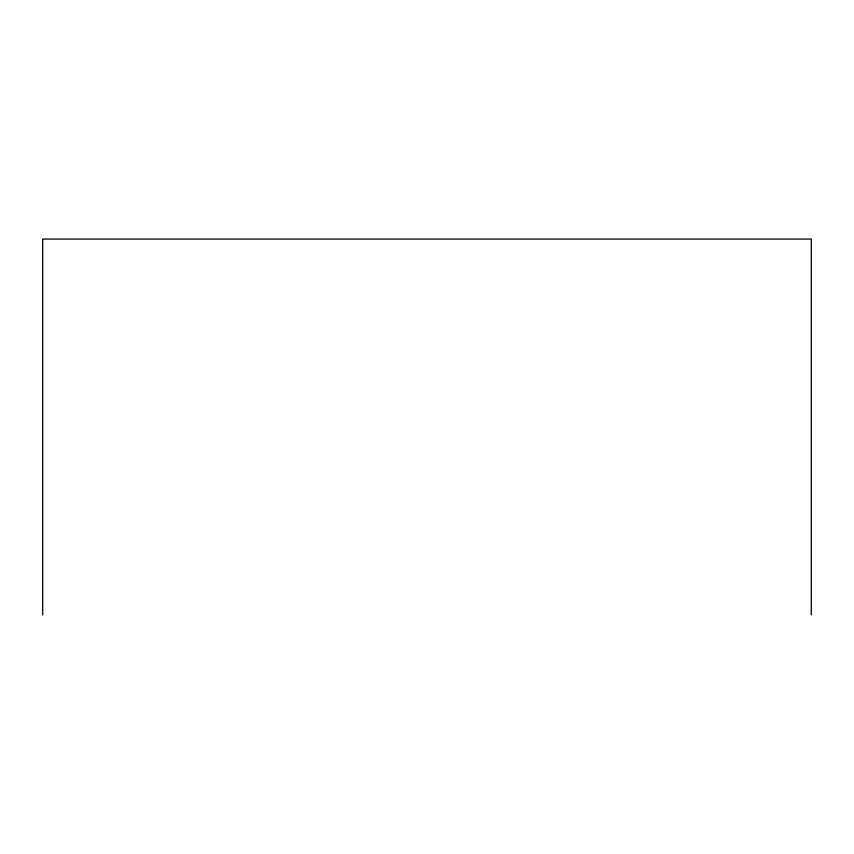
<?xml version="1.0" encoding="UTF-8"?>
<svg xmlns="http://www.w3.org/2000/svg" width="854" height="854" viewBox="0 0 854 854"><rect width="100%" height="100%" fill="white"/><g stroke="black" fill="none" stroke-linecap="round" stroke-linejoin="round"><path stroke-width="1.28" d="M811.3 614.933L811.3 239.067L42.7 239.067L42.7 614.933"/></g></svg>
